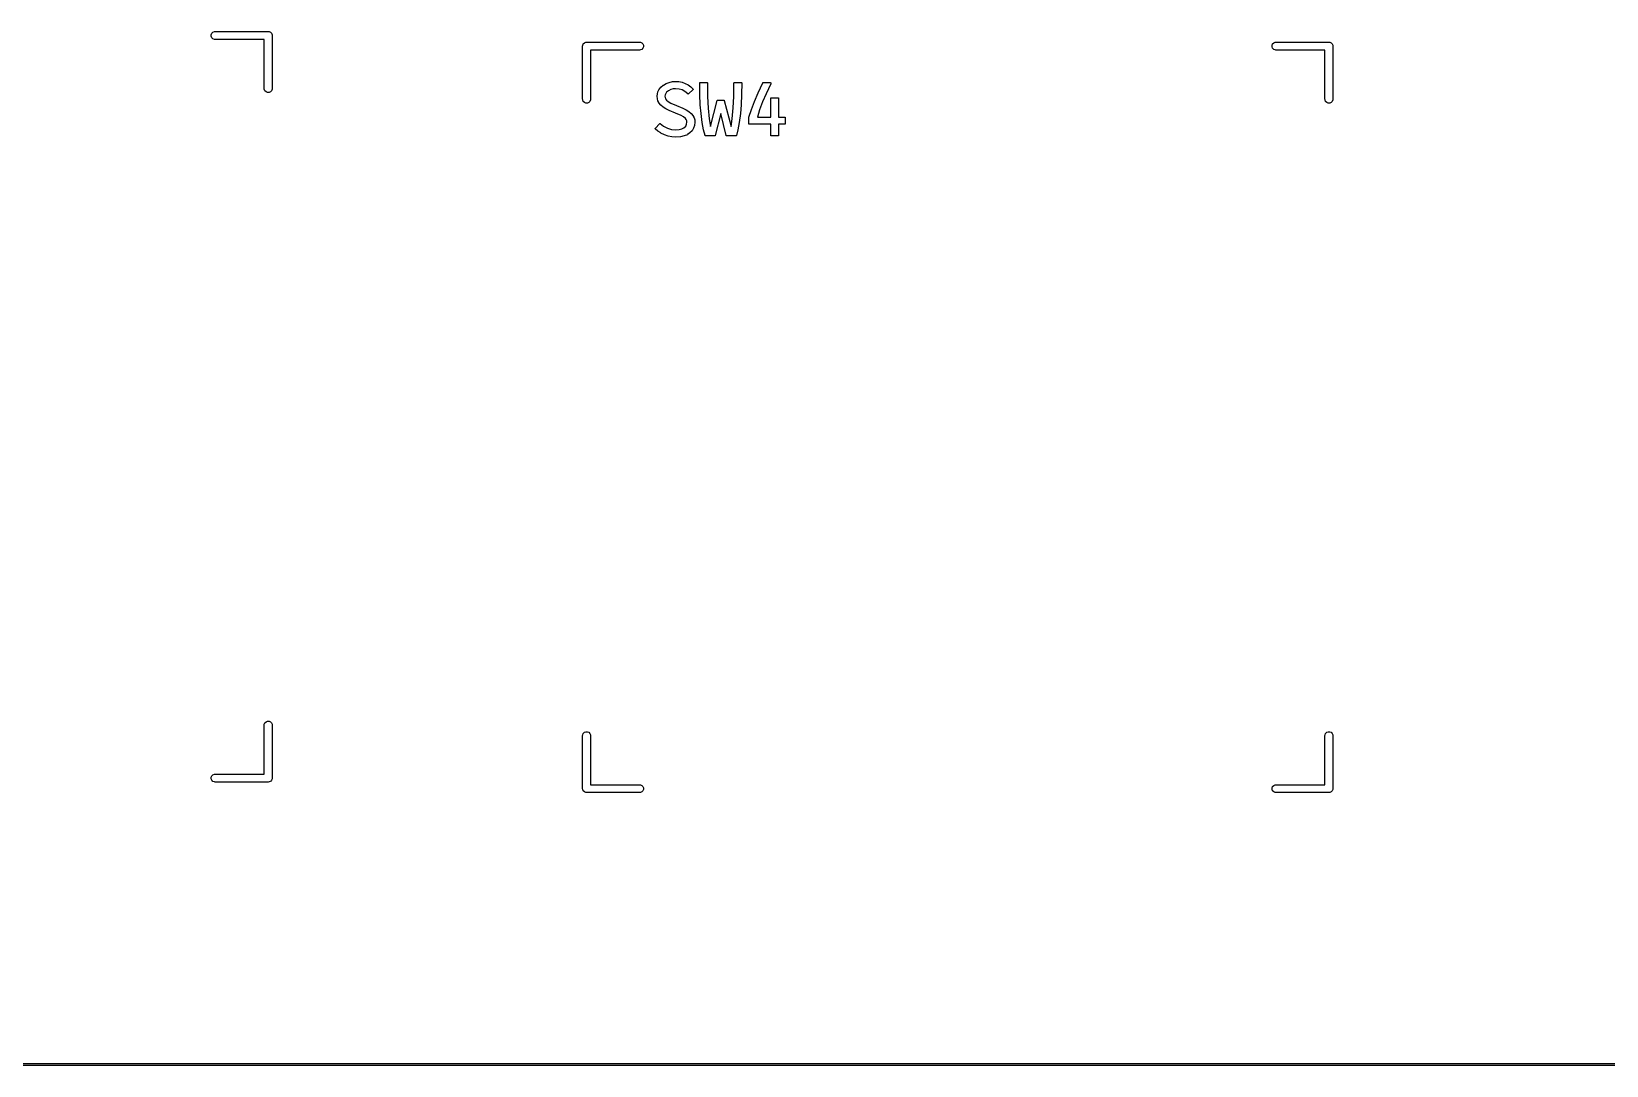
# Model space of a CAD drawing. Extents: x 110 to 212, y -82 to -34.
# Drawn here: x 142.03 to 171.73, y -82.02 to -62.52 of the extents above; entities that cross this region are included whole.
import ezdxf

# ---------------------------------------------------------------- set-up
doc = ezdxf.new("R2010")
doc.units = 0
doc.layers.add('BLACK', color=7, linetype='CONTINUOUS')

msp = doc.modelspace()

# ---------------------------------------------------------------- linework, layer by layer
at = {"layer": 'BLACK', "linetype": 'CONTINUOUS'}
for p, q in [((145.419774, -62.585368), (145.430973, -62.558332)), ((145.419774, -62.614632), (145.419774, -62.585368)), ((145.430973, -62.641668), (145.419774, -62.614632)), ((145.430973, -62.558332), (145.451665, -62.53764)), ((145.451665, -62.66236), (145.430973, -62.641668)), ((145.451665, -62.53764), (145.478701, -62.526441)), ((145.478701, -62.673559), (145.451665, -62.66236)), ((145.478701, -62.526441), (145.493333, -62.525)), ((145.493333, -62.525), (146.493333, -62.525)), ((146.493333, -62.525), (146.507965, -62.526441)), ((146.507965, -62.526441), (146.535001, -62.53764)), ((146.535001, -62.53764), (146.555693, -62.558332)), ((146.555693, -62.558332), (146.566892, -62.585368)), ((146.566892, -62.585368), (146.568333, -62.6)), ((146.568333, -62.6), (146.568333, -63.6)), ((145.493333, -62.675), (145.478701, -62.673559)), ((146.418333, -62.675), (145.493333, -62.675)), ((146.418333, -63.6), (146.418333, -62.675)), ((152.421667, -62.8), (152.423108, -62.785368)), ((152.421667, -63.8), (152.421667, -62.8)), ((152.423108, -62.785368), (152.434307, -62.758332)), ((152.434307, -62.758332), (152.454999, -62.73764)), ((152.454999, -62.73764), (152.482035, -62.726441)), ((152.482035, -62.726441), (152.496667, -62.725)), ((152.496667, -62.725), (153.496667, -62.725)), ((153.496667, -62.875), (152.571667, -62.875)), ((152.571667, -62.875), (152.571667, -63.8)), ((153.496667, -62.725), (153.511299, -62.726441)), ((153.511299, -62.873559), (153.496667, -62.875)), ((153.511299, -62.726441), (153.538335, -62.73764)), ((153.538335, -62.86236), (153.511299, -62.873559)), ((153.538335, -62.73764), (153.559027, -62.758332)), ((153.559027, -62.841668), (153.538335, -62.86236)), ((153.559027, -62.758332), (153.570226, -62.785368)), ((153.570226, -62.814632), (153.559027, -62.841668)), ((153.570226, -62.785368), (153.570226, -62.814632)), ((165.423108, -62.785368), (165.434307, -62.758332)), ((165.423108, -62.814632), (165.423108, -62.785368)), ((165.434307, -62.841668), (165.423108, -62.814632)), ((165.434307, -62.758332), (165.454999, -62.73764)), ((165.454999, -62.86236), (165.434307, -62.841668)), ((165.454999, -62.73764), (165.482035, -62.726441)), ((165.482035, -62.873559), (165.454999, -62.86236)), ((165.482035, -62.726441), (165.496667, -62.725)), ((165.496667, -62.875), (165.482035, -62.873559)), ((165.496667, -62.725), (166.496667, -62.725)), ((166.421667, -62.875), (165.496667, -62.875)), ((166.421667, -63.8), (166.421667, -62.875)), ((166.496667, -62.725), (166.511299, -62.726441)), ((166.511299, -62.726441), (166.538335, -62.73764)), ((166.538335, -62.73764), (166.559027, -62.758332)), ((166.559027, -62.758332), (166.570226, -62.785368)), ((166.570226, -62.785368), (166.571667, -62.8)), ((166.571667, -62.8), (166.571667, -63.8)), ((153.897288, -63.576418), (153.9436, -63.537108)), ((153.9436, -63.537108), (153.944346, -63.536584)), ((153.944346, -63.536584), (153.997652, -63.505967)), ((153.997652, -63.505967), (153.998376, -63.505625)), ((153.998376, -63.505625), (154.056384, -63.483729)), ((154.056384, -63.483729), (154.05707, -63.483525)), ((154.05707, -63.483525), (154.117034, -63.47026)), ((154.117034, -63.47026), (154.117736, -63.470156)), ((154.117736, -63.470156), (154.17397, -63.465897)), ((154.17397, -63.465897), (154.174678, -63.465894)), ((154.174678, -63.465894), (154.23738, -63.470042)), ((154.23738, -63.470042), (154.238051, -63.470132)), ((154.238051, -63.470132), (154.298525, -63.482483)), ((154.298525, -63.482483), (154.299179, -63.482664)), ((154.299179, -63.482664), (154.357964, -63.50329)), ((154.357964, -63.50329), (154.35859, -63.503559)), ((154.35859, -63.503559), (154.413961, -63.53195)), ((154.413961, -63.53195), (154.414582, -63.532328)), ((154.414582, -63.532328), (154.463872, -63.567467)), ((154.629502, -63.493318), (154.630948, -63.489775)), ((154.630653, -63.713315), (154.629502, -63.493318)), ((154.630948, -63.489775), (154.634476, -63.488292)), ((154.634476, -63.488292), (154.771705, -63.488292)), ((154.771705, -63.488292), (154.775241, -63.489756)), ((154.775241, -63.489756), (154.776705, -63.493289)), ((154.776705, -63.493289), (154.776851, -63.750119)), ((155.274156, -63.749962), (155.276318, -63.49325)), ((155.276318, -63.49325), (155.277812, -63.489727)), ((155.277812, -63.489727), (155.281318, -63.488292)), ((155.281318, -63.488292), (155.418521, -63.488292)), ((155.418521, -63.488292), (155.422057, -63.489756)), ((155.423521, -63.493352), (155.420881, -63.713287)), ((155.422057, -63.489756), (155.423521, -63.493292)), ((155.423521, -63.493292), (155.423521, -63.493352)), ((155.73009, -63.682809), (155.818077, -63.491205)), ((155.818077, -63.491205), (155.820883, -63.488604)), ((155.820883, -63.488604), (155.822621, -63.488292)), ((155.822621, -63.488292), (155.964038, -63.488292)), ((155.96857, -63.509388), (155.88067, -63.697921)), ((155.964038, -63.488292), (155.967574, -63.489756)), ((155.967574, -63.489756), (155.969038, -63.493292)), ((155.969038, -63.507275), (155.96857, -63.509388)), ((155.969038, -63.493292), (155.969038, -63.507275)), ((146.419774, -63.614632), (146.418333, -63.6)), ((146.430973, -63.641668), (146.419774, -63.614632)), ((146.451665, -63.66236), (146.430973, -63.641668)), ((146.478701, -63.673559), (146.451665, -63.66236)), ((146.507965, -63.673559), (146.478701, -63.673559)), ((146.535001, -63.66236), (146.507965, -63.673559)), ((146.555693, -63.641668), (146.535001, -63.66236)), ((146.566892, -63.614632), (146.555693, -63.641668)), ((146.568333, -63.6), (146.566892, -63.614632)), ((152.423108, -63.814632), (152.421667, -63.8)), ((152.434307, -63.841668), (152.423108, -63.814632)), ((152.454999, -63.86236), (152.434307, -63.841668)), ((152.559027, -63.841668), (152.538335, -63.86236)), ((152.570226, -63.814632), (152.559027, -63.841668)), ((152.571667, -63.8), (152.570226, -63.814632)), ((153.82773, -63.747099), (153.827731, -63.746281)), ((153.831381, -63.79197), (153.82773, -63.747099)), ((153.827731, -63.746281), (153.831371, -63.702397)), ((153.831371, -63.702397), (153.831525, -63.701514)), ((153.831537, -63.792866), (153.831381, -63.79197)), ((153.831525, -63.701514), (153.842088, -63.66214)), ((153.84194, -63.831472), (153.831537, -63.792866)), ((153.842295, -63.832406), (153.84194, -63.831472)), ((153.842088, -63.66214), (153.842418, -63.661255)), ((153.859015, -63.86586), (153.842295, -63.832406)), ((153.842418, -63.661255), (153.859722, -63.625567)), ((153.859722, -63.625567), (153.860248, -63.624713)), ((153.860248, -63.624713), (153.896551, -63.577195)), ((153.896551, -63.577195), (153.897288, -63.576418)), ((153.978375, -63.716631), (153.974954, -63.743895)), ((153.974954, -63.743895), (153.978265, -63.771288)), ((153.978265, -63.771288), (153.987933, -63.795479)), ((153.988441, -63.692244), (153.978375, -63.716631)), ((153.987933, -63.795479), (154.004369, -63.817511)), ((154.005704, -63.669727), (153.988441, -63.692244)), ((154.004369, -63.817511), (154.03812, -63.84644)), ((154.040314, -63.641657), (154.005704, -63.669727)), ((154.03812, -63.84644), (154.084204, -63.873892)), ((154.083032, -63.620528), (154.040314, -63.641657)), ((154.129324, -63.607549), (154.083032, -63.620528)), ((154.174361, -63.603337), (154.129324, -63.607549)), ((154.24099, -63.609083), (154.174361, -63.603337)), ((154.297737, -63.62538), (154.24099, -63.609083)), ((154.350492, -63.654159), (154.297737, -63.62538)), ((154.409165, -63.702972), (154.350492, -63.654159)), ((154.412167, -63.704124), (154.409165, -63.702972)), ((154.415758, -63.702799), (154.412167, -63.704124)), ((154.508143, -63.617375), (154.415758, -63.702799)), ((154.463872, -63.567467), (154.464439, -63.567937)), ((154.464439, -63.567937), (154.508217, -63.610103)), ((154.508349, -63.617173), (154.508143, -63.617375)), ((154.508217, -63.610103), (154.509747, -63.61361)), ((154.509747, -63.61361), (154.508349, -63.617173)), ((154.630658, -63.713516), (154.630653, -63.713315)), ((154.639393, -63.905366), (154.630658, -63.713516)), ((154.776851, -63.750119), (154.787866, -63.967534)), ((154.831718, -64.314768), (154.961472, -63.823818)), ((154.961472, -63.823818), (154.963791, -63.820774)), ((154.963791, -63.820774), (154.966306, -63.820096)), ((154.966306, -63.820096), (155.086717, -63.820096)), ((155.086717, -63.820096), (155.090253, -63.82156)), ((155.090253, -63.82156), (155.09155, -63.823815)), ((155.09155, -63.823815), (155.22119, -64.312993)), ((155.262959, -63.966859), (155.274156, -63.749962)), ((155.420875, -63.713466), (155.411677, -63.905335)), ((155.420881, -63.713287), (155.420875, -63.713466)), ((155.606602, -63.996148), (155.663941, -63.842279)), ((155.663941, -63.842279), (155.664008, -63.842109)), ((155.664008, -63.842109), (155.730016, -63.68298)), ((155.730016, -63.68298), (155.73009, -63.682809)), ((155.815366, -63.852819), (155.760424, -64.002672)), ((155.88067, -63.697921), (155.815366, -63.852819)), ((155.971616, -63.780278), (155.97308, -63.776742)), ((155.971616, -64.137917), (155.971616, -63.780278)), ((155.97308, -63.776742), (155.976616, -63.775278)), ((155.976616, -63.775278), (156.11382, -63.775278)), ((156.11382, -63.775278), (156.117356, -63.776742)), ((156.117356, -63.776742), (156.11882, -63.780278)), ((156.11882, -63.780278), (156.11882, -64.137917)), ((166.423108, -63.814632), (166.421667, -63.8)), ((166.434307, -63.841668), (166.423108, -63.814632)), ((166.454999, -63.86236), (166.434307, -63.841668)), ((166.559027, -63.841668), (166.538335, -63.86236)), ((166.570226, -63.814632), (166.559027, -63.841668)), ((166.571667, -63.8), (166.570226, -63.814632)), ((152.482035, -63.873559), (152.454999, -63.86236)), ((152.511299, -63.873559), (152.482035, -63.873559)), ((152.538335, -63.86236), (152.511299, -63.873559)), ((153.859563, -63.866723), (153.859015, -63.86586)), ((153.894827, -63.911396), (153.859563, -63.866723)), ((153.895507, -63.912102), (153.894827, -63.911396)), ((153.940782, -63.950716), (153.895507, -63.912102)), ((153.941364, -63.951144), (153.940782, -63.950716)), ((153.993155, -63.983738), (153.941364, -63.951144)), ((153.993585, -63.983979), (153.993155, -63.983738)), ((154.051704, -64.012995), (153.993585, -63.983979)), ((154.052053, -64.013154), (154.051704, -64.012995)), ((154.172449, -64.062119), (154.052053, -64.013154)), ((154.084204, -63.873892), (154.194499, -63.922709)), ((154.282007, -64.108863), (154.172449, -64.062119)), ((154.194499, -63.922709), (154.314165, -63.97314)), ((154.327599, -64.135434), (154.282007, -64.108863)), ((154.314165, -63.97314), (154.314453, -63.973273)), ((154.314453, -63.973273), (154.37215, -64.002023)), ((154.361127, -64.163211), (154.327599, -64.135434)), ((154.37215, -64.002023), (154.37254, -64.00224)), ((154.37254, -64.00224), (154.424753, -64.034367)), ((154.424753, -64.034367), (154.42532, -64.034773)), ((154.42532, -64.034773), (154.471199, -64.072734)), ((154.471199, -64.072734), (154.471908, -64.073452)), ((154.471908, -64.073452), (154.507239, -64.117374)), ((154.507239, -64.117374), (154.507798, -64.118238)), ((154.507798, -64.118238), (154.524592, -64.15119)), ((154.524592, -64.15119), (154.524956, -64.152127)), ((154.524956, -64.152127), (154.535322, -64.189592)), ((154.639409, -63.905596), (154.639393, -63.905366)), ((154.65468, -64.071994), (154.639409, -63.905596)), ((154.654706, -64.072221), (154.65468, -64.071994)), ((154.677704, -64.238646), (154.654706, -64.072221)), ((154.787866, -63.967534), (154.808965, -64.172086)), ((155.02651, -64.072681), (154.923531, -64.488502)), ((155.12943, -64.488501), (155.02651, -64.072681)), ((155.242818, -64.170816), (155.262959, -63.966859)), ((155.396794, -64.072196), (155.374657, -64.238635)), ((155.396818, -64.071981), (155.396794, -64.072196)), ((155.411663, -63.90554), (155.396818, -64.071981)), ((155.411677, -63.905335), (155.411663, -63.90554)), ((155.557258, -64.142917), (155.557521, -64.141316)), ((155.557258, -64.266077), (155.557258, -64.142917)), ((155.557521, -64.141316), (155.60655, -63.996293)), ((155.60655, -63.996293), (155.606602, -63.996148)), ((155.760424, -64.002672), (155.71881, -64.137917)), ((155.71881, -64.137917), (155.971616, -64.137917)), ((156.11882, -64.137917), (156.239849, -64.137917)), ((156.239849, -64.137917), (156.243385, -64.139381)), ((156.243385, -64.139381), (156.244849, -64.142917)), ((156.244849, -64.142917), (156.244849, -64.266077)), ((166.482035, -63.873559), (166.454999, -63.86236)), ((166.511299, -63.873559), (166.482035, -63.873559)), ((166.538335, -63.86236), (166.511299, -63.873559)), ((153.789944, -64.359037), (153.791036, -64.35537)), ((153.791765, -64.362403), (153.789944, -64.359037)), ((153.791036, -64.35537), (153.79125, -64.355123)), ((153.79125, -64.355123), (153.879483, -64.25993)), ((153.840662, -64.402117), (153.791765, -64.362403)), ((153.841134, -64.402457), (153.840662, -64.402117)), ((153.89778, -64.438414), (153.841134, -64.402457)), ((153.879483, -64.25993), (153.88296, -64.258333)), ((153.88296, -64.258333), (153.886207, -64.259372)), ((153.886207, -64.259372), (153.950255, -64.30886)), ((153.898253, -64.438679), (153.89778, -64.438414)), ((153.963497, -64.470781), (153.898253, -64.438679)), ((153.950255, -64.30886), (154.022904, -64.346173)), ((154.022904, -64.346173), (154.10072, -64.369579)), ((154.10072, -64.369579), (154.178619, -64.377256)), ((154.178619, -64.377256), (154.242991, -64.372332)), ((154.242991, -64.372332), (154.293873, -64.358877)), ((154.293873, -64.358877), (154.333887, -64.338262)), ((154.333887, -64.338262), (154.365835, -64.309002)), ((154.377596, -64.184322), (154.361127, -64.163211)), ((154.365835, -64.309002), (154.384188, -64.27496)), ((154.387233, -64.207516), (154.377596, -64.184322)), ((154.384188, -64.27496), (154.390523, -64.233823)), ((154.390523, -64.233823), (154.387233, -64.207516)), ((154.445161, -64.438288), (154.397909, -64.469499)), ((154.445974, -64.437618), (154.445161, -64.438288)), ((154.486204, -64.396622), (154.445974, -64.437618)), ((154.486901, -64.395728), (154.486204, -64.396622)), ((154.515168, -64.349498), (154.486901, -64.395728)), ((154.515653, -64.348449), (154.515168, -64.349498)), ((154.532886, -64.29592), (154.515653, -64.348449)), ((154.533111, -64.294853), (154.532886, -64.29592)), ((154.539094, -64.23439), (154.533111, -64.294853)), ((154.535322, -64.189592), (154.535485, -64.190506)), ((154.535485, -64.190506), (154.5391, -64.233479)), ((154.5391, -64.233479), (154.539094, -64.23439)), ((154.677741, -64.238873), (154.677704, -64.238646)), ((154.703188, -64.376224), (154.677741, -64.238873)), ((154.703245, -64.376493), (154.703188, -64.376224)), ((154.730454, -64.48848), (154.703245, -64.376493)), ((154.808965, -64.172086), (154.831718, -64.314768)), ((155.22119, -64.312993), (155.242818, -64.170816)), ((155.349603, -64.376493), (155.32257, -64.488473)), ((155.349662, -64.376214), (155.349603, -64.376493)), ((155.37462, -64.23887), (155.349662, -64.376214)), ((155.374657, -64.238635), (155.37462, -64.23887)), ((155.558722, -64.269613), (155.557258, -64.266077)), ((155.562258, -64.271077), (155.558722, -64.269613)), ((155.971616, -64.271077), (155.562258, -64.271077)), ((155.971616, -64.4873), (155.971616, -64.271077)), ((156.239849, -64.271077), (156.11882, -64.271077)), ((156.11882, -64.271077), (156.11882, -64.4873)), ((156.243385, -64.269613), (156.239849, -64.271077)), ((156.244849, -64.266077), (156.243385, -64.269613)), ((153.964042, -64.471011), (153.963497, -64.470781)), ((154.032369, -64.495094), (153.964042, -64.471011)), ((154.03303, -64.495277), (154.032369, -64.495094)), ((154.103764, -64.509738), (154.03303, -64.495277)), ((154.104436, -64.509828), (154.103764, -64.509738)), ((154.178233, -64.514698), (154.104436, -64.509828)), ((154.178878, -64.514699), (154.178233, -64.514698)), ((154.266036, -64.509182), (154.178878, -64.514699)), ((154.266767, -64.509081), (154.266036, -64.509182)), ((154.338054, -64.49381), (154.266767, -64.509081)), ((154.338887, -64.493554), (154.338054, -64.49381)), ((154.397033, -64.46996), (154.338887, -64.493554)), ((154.397909, -64.469499), (154.397033, -64.46996)), ((154.731777, -64.490836), (154.730454, -64.48848)), ((154.735313, -64.4923), (154.731777, -64.490836)), ((154.918678, -64.4923), (154.735313, -64.4923)), ((154.92126, -64.491582), (154.918678, -64.4923)), ((154.923531, -64.488502), (154.92126, -64.491582)), ((155.130748, -64.490836), (155.12943, -64.488501)), ((155.134284, -64.4923), (155.130748, -64.490836)), ((155.31771, -64.4923), (155.134284, -64.4923)), ((155.320317, -64.491566), (155.31771, -64.4923)), ((155.32257, -64.488473), (155.320317, -64.491566)), ((155.97308, -64.490836), (155.971616, -64.4873)), ((155.976616, -64.4923), (155.97308, -64.490836)), ((156.11382, -64.4923), (155.976616, -64.4923)), ((156.117356, -64.490836), (156.11382, -64.4923)), ((156.11882, -64.4873), (156.117356, -64.490836)), ((146.418333, -75.6), (146.419774, -75.585368)), ((146.418333, -76.525), (146.418333, -75.6)), ((146.419774, -75.585368), (146.430973, -75.558332)), ((146.430973, -75.558332), (146.451665, -75.53764)), ((146.451665, -75.53764), (146.478701, -75.526441)), ((146.478701, -75.526441), (146.507965, -75.526441)), ((146.507965, -75.526441), (146.535001, -75.53764)), ((146.535001, -75.53764), (146.555693, -75.558332)), ((146.555693, -75.558332), (146.566892, -75.585368)), ((146.566892, -75.585368), (146.568333, -75.6)), ((146.568333, -75.6), (146.568333, -76.6)), ((152.434307, -75.758332), (152.454999, -75.73764)), ((152.454999, -75.73764), (152.482035, -75.726441)), ((152.482035, -75.726441), (152.511299, -75.726441)), ((152.511299, -75.726441), (152.538335, -75.73764)), ((152.538335, -75.73764), (152.559027, -75.758332)), ((166.434307, -75.758332), (166.454999, -75.73764)), ((166.454999, -75.73764), (166.482035, -75.726441)), ((166.482035, -75.726441), (166.511299, -75.726441)), ((166.511299, -75.726441), (166.538335, -75.73764)), ((166.538335, -75.73764), (166.559027, -75.758332)), ((152.421667, -75.8), (152.423108, -75.785368)), ((152.421667, -76.8), (152.421667, -75.8)), ((152.423108, -75.785368), (152.434307, -75.758332)), ((152.559027, -75.758332), (152.570226, -75.785368)), ((152.570226, -75.785368), (152.571667, -75.8)), ((152.571667, -75.8), (152.571667, -76.725)), ((166.421667, -75.8), (166.423108, -75.785368)), ((166.421667, -76.725), (166.421667, -75.8)), ((166.423108, -75.785368), (166.434307, -75.758332)), ((166.559027, -75.758332), (166.570226, -75.785368)), ((166.570226, -75.785368), (166.571667, -75.8)), ((166.571667, -75.8), (166.571667, -76.8)), ((145.419774, -76.585368), (145.430973, -76.558332)), ((145.419774, -76.614632), (145.419774, -76.585368)), ((145.430973, -76.641668), (145.419774, -76.614632)), ((145.430973, -76.558332), (145.451665, -76.53764)), ((145.451665, -76.53764), (145.478701, -76.526441)), ((145.478701, -76.526441), (145.493333, -76.525)), ((145.493333, -76.525), (146.418333, -76.525)), ((146.566892, -76.614632), (146.555693, -76.641668)), ((146.568333, -76.6), (146.566892, -76.614632)), ((145.451665, -76.66236), (145.430973, -76.641668)), ((145.478701, -76.673559), (145.451665, -76.66236)), ((145.493333, -76.675), (145.478701, -76.673559)), ((146.493333, -76.675), (145.493333, -76.675)), ((146.507965, -76.673559), (146.493333, -76.675)), ((146.535001, -76.66236), (146.507965, -76.673559)), ((146.555693, -76.641668), (146.535001, -76.66236)), ((152.423108, -76.814632), (152.421667, -76.8)), ((152.434307, -76.841668), (152.423108, -76.814632)), ((152.454999, -76.86236), (152.434307, -76.841668)), ((152.482035, -76.873559), (152.454999, -76.86236)), ((152.496667, -76.875), (152.482035, -76.873559)), ((153.496667, -76.875), (152.496667, -76.875)), ((152.571667, -76.725), (153.496667, -76.725)), ((153.496667, -76.725), (153.511299, -76.726441)), ((153.511299, -76.873559), (153.496667, -76.875)), ((153.511299, -76.726441), (153.538335, -76.73764)), ((153.538335, -76.86236), (153.511299, -76.873559)), ((153.538335, -76.73764), (153.559027, -76.758332)), ((153.559027, -76.841668), (153.538335, -76.86236)), ((153.559027, -76.758332), (153.570226, -76.785368)), ((153.570226, -76.814632), (153.559027, -76.841668)), ((153.570226, -76.785368), (153.570226, -76.814632)), ((165.423108, -76.785368), (165.434307, -76.758332)), ((165.423108, -76.814632), (165.423108, -76.785368)), ((165.434307, -76.841668), (165.423108, -76.814632)), ((165.434307, -76.758332), (165.454999, -76.73764)), ((165.454999, -76.86236), (165.434307, -76.841668)), ((165.454999, -76.73764), (165.482035, -76.726441)), ((165.482035, -76.873559), (165.454999, -76.86236)), ((165.482035, -76.726441), (165.496667, -76.725)), ((165.496667, -76.875), (165.482035, -76.873559)), ((165.496667, -76.725), (166.421667, -76.725)), ((166.496667, -76.875), (165.496667, -76.875)), ((166.511299, -76.873559), (166.496667, -76.875)), ((166.538335, -76.86236), (166.511299, -76.873559)), ((166.559027, -76.841668), (166.538335, -76.86236)), ((166.570226, -76.814632), (166.559027, -76.841668)), ((166.571667, -76.8), (166.570226, -76.814632)), ((113.5, -81.98095), (209, -81.98095)), ((209, -82.01905), (113.5, -82.01905))]:
    msp.add_line(p, q, dxfattribs=at)

doc.saveas('drawing.dxf')
